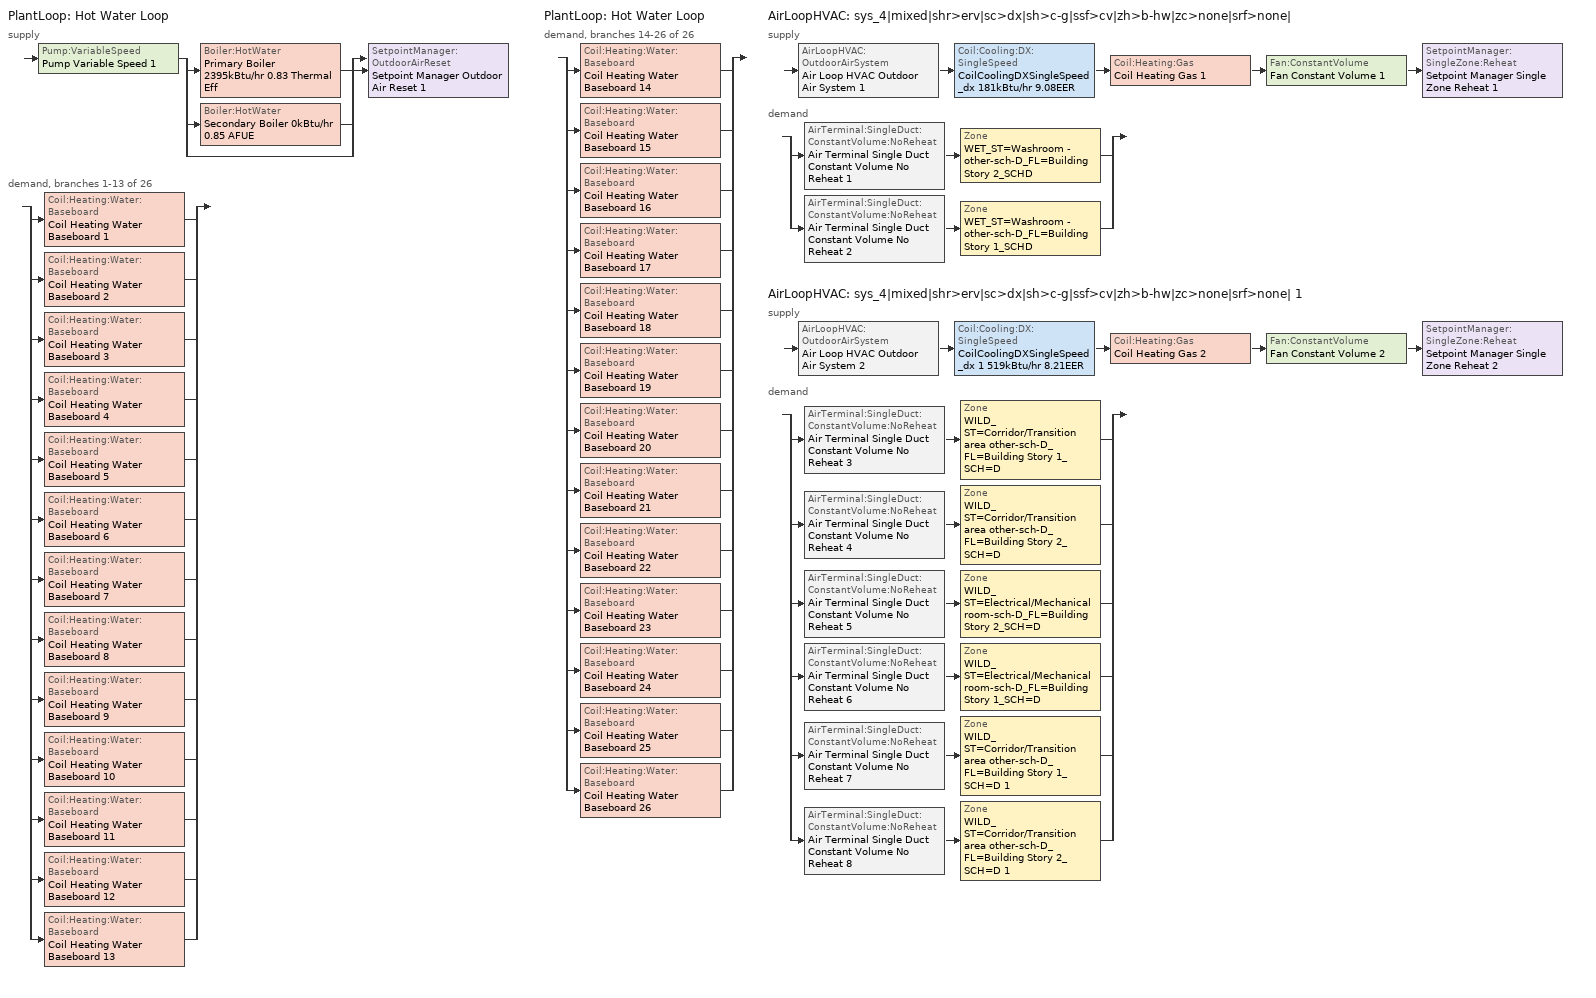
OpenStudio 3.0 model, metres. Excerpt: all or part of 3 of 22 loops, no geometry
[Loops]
PlantLoop 'Hot Water Loop'
 supply: Pump:VariableSpeed 'Pump Variable Speed 1' > split
  | Boiler:HotWater 'Primary Boiler 2395kBtu/hr 0.83 Thermal Eff'
  | Boiler:HotWater 'Secondary Boiler 0kBtu/hr 0.85 AFUE'
  | bypass
  join > SetpointManager:OutdoorAirReset 'Setpoint Manager Outdoor Air Reset 1'
 demand, branches 1-13 of 26: split
  | Coil:Heating:Water:Baseboard 'Coil Heating Water Baseboard 1'
  | Coil:Heating:Water:Baseboard 'Coil Heating Water Baseboard 2'
  | Coil:Heating:Water:Baseboard 'Coil Heating Water Baseboard 3'
  | Coil:Heating:Water:Baseboard 'Coil Heating Water Baseboard 4'
  | Coil:Heating:Water:Baseboard 'Coil Heating Water Baseboard 5'
  | Coil:Heating:Water:Baseboard 'Coil Heating Water Baseboard 6'
  | Coil:Heating:Water:Baseboard 'Coil Heating Water Baseboard 7'
  | Coil:Heating:Water:Baseboard 'Coil Heating Water Baseboard 8'
  | Coil:Heating:Water:Baseboard 'Coil Heating Water Baseboard 9'
  | Coil:Heating:Water:Baseboard 'Coil Heating Water Baseboard 10'
  | Coil:Heating:Water:Baseboard 'Coil Heating Water Baseboard 11'
  | Coil:Heating:Water:Baseboard 'Coil Heating Water Baseboard 12'
  | Coil:Heating:Water:Baseboard 'Coil Heating Water Baseboard 13'
PlantLoop 'Hot Water Loop'
 demand, branches 14-26 of 26: split
  | Coil:Heating:Water:Baseboard 'Coil Heating Water Baseboard 14'
  | Coil:Heating:Water:Baseboard 'Coil Heating Water Baseboard 15'
  | Coil:Heating:Water:Baseboard 'Coil Heating Water Baseboard 16'
  | Coil:Heating:Water:Baseboard 'Coil Heating Water Baseboard 17'
  | Coil:Heating:Water:Baseboard 'Coil Heating Water Baseboard 18'
  | Coil:Heating:Water:Baseboard 'Coil Heating Water Baseboard 19'
  | Coil:Heating:Water:Baseboard 'Coil Heating Water Baseboard 20'
  | Coil:Heating:Water:Baseboard 'Coil Heating Water Baseboard 21'
  | Coil:Heating:Water:Baseboard 'Coil Heating Water Baseboard 22'
  | Coil:Heating:Water:Baseboard 'Coil Heating Water Baseboard 23'
  | Coil:Heating:Water:Baseboard 'Coil Heating Water Baseboard 24'
  | Coil:Heating:Water:Baseboard 'Coil Heating Water Baseboard 25'
  | Coil:Heating:Water:Baseboard 'Coil Heating Water Baseboard 26'
AirLoopHVAC 'sys_4|mixed|shr>erv|sc>dx|sh>c-g|ssf>cv|zh>b-hw|zc>none|srf>none|'
 supply: AirLoopHVAC:OutdoorAirSystem 'Air Loop HVAC Outdoor Air System 1' > Coil:Cooling:DX:SingleSpeed 'CoilCoolingDXSingleSpeed_dx 181kBtu/hr 9.08EER' > Coil:Heating:Gas 'Coil Heating Gas 1' > Fan:ConstantVolume 'Fan Constant Volume 1' > SetpointManager:SingleZone:Reheat 'Setpoint Manager Single Zone Reheat 1'
 demand: split
  | AirTerminal:SingleDuct:ConstantVolume:NoReheat 'Air Terminal Single Duct Constant Volume No Reheat 1' > Zone 'WET_ST=Washroom - other-sch-D_FL=Building Story 2_SCHD'
  | AirTerminal:SingleDuct:ConstantVolume:NoReheat 'Air Terminal Single Duct Constant Volume No Reheat 2' > Zone 'WET_ST=Washroom - other-sch-D_FL=Building Story 1_SCHD'
AirLoopHVAC 'sys_4|mixed|shr>erv|sc>dx|sh>c-g|ssf>cv|zh>b-hw|zc>none|srf>none| 1'
 supply: AirLoopHVAC:OutdoorAirSystem 'Air Loop HVAC Outdoor Air System 2' > Coil:Cooling:DX:SingleSpeed 'CoilCoolingDXSingleSpeed_dx 1 519kBtu/hr 8.21EER' > Coil:Heating:Gas 'Coil Heating Gas 2' > Fan:ConstantVolume 'Fan Constant Volume 2' > SetpointManager:SingleZone:Reheat 'Setpoint Manager Single Zone Reheat 2'
 demand: split
  | AirTerminal:SingleDuct:ConstantVolume:NoReheat 'Air Terminal Single Duct Constant Volume No Reheat 3' > Zone 'WILD_ST=Corridor/Transition area other-sch-D_FL=Building Story 1_SCH=D'
  | AirTerminal:SingleDuct:ConstantVolume:NoReheat 'Air Terminal Single Duct Constant Volume No Reheat 4' > Zone 'WILD_ST=Corridor/Transition area other-sch-D_FL=Building Story 2_SCH=D'
  | AirTerminal:SingleDuct:ConstantVolume:NoReheat 'Air Terminal Single Duct Constant Volume No Reheat 5' > Zone 'WILD_ST=Electrical/Mechanical room-sch-D_FL=Building Story 2_SCH=D'
  | AirTerminal:SingleDuct:ConstantVolume:NoReheat 'Air Terminal Single Duct Constant Volume No Reheat 6' > Zone 'WILD_ST=Electrical/Mechanical room-sch-D_FL=Building Story 1_SCH=D'
  | AirTerminal:SingleDuct:ConstantVolume:NoReheat 'Air Terminal Single Duct Constant Volume No Reheat 7' > Zone 'WILD_ST=Corridor/Transition area other-sch-D_FL=Building Story 1_SCH=D 1'
  | AirTerminal:SingleDuct:ConstantVolume:NoReheat 'Air Terminal Single Duct Constant Volume No Reheat 8' > Zone 'WILD_ST=Corridor/Transition area other-sch-D_FL=Building Story 2_SCH=D 1'
[Sizing:Zone] Zone Cooling Design Supply Air Temperature Input Method=SupplyAirTemperature; Zone Cooling Design Supply Air Temperature {C}=13; Zone Cooling Design Supply Air Temperature Difference {deltaC}=11.11; Zone Heating Design Supply Air Temperature Input Method=SupplyAirTemperature; Zone Heating Design Supply Air Temperature {C}=43; Zone Heating Design Supply Air Temperature Difference {deltaC}=11.11; Zone Cooling Design Supply Air Humidity Ratio {kg-H2O/kg-air}=0.0085; Zone Heating Design Supply Air Humidity Ratio {kg-H2O/kg-air}=0.008; Zone Heating Sizing Factor=1.3; Zone Cooling Sizing Factor=1.1; Cooling Design Air Flow Method=DesignDay; Heating Design Air Flow Method=DesignDay; Account for Dedicated Outdoor Air System=No; Dedicated Outdoor Air System Control Strategy=NeutralSupplyAir; Dedicated Outdoor Air Low Setpoint Temperature for Design {C}=autosize; Dedicated Outdoor Air High Setpoint Temperature for Design {C}=autosize
WET_ST=Washroom - other-sch-D_FL=Building Story 2_SCHD; WET_ST=Washroom - other-sch-D_FL=Building Story 1_SCHD; WILD_ST=Corridor/Transition area other-sch-D_FL=Building Story 1_SCH=D; WILD_ST=Corridor/Transition area other-sch-D_FL=Building Story 2_SCH=D; WILD_ST=Electrical/Mechanical room-sch-D_FL=Building Story 2_SCH=D; WILD_ST=Electrical/Mechanical room-sch-D_FL=Building Story 1_SCH=D; WILD_ST=Corridor/Transition area other-sch-D_FL=Building Story 1_SCH=D 1; WILD_ST=Corridor/Transition area other-sch-D_FL=Building Story 2_SCH=D 1
[Zone equipment]
WET_ST=Washroom - other-sch-D_FL=Building Story 2_SCHD: Air Terminal Single Duct Constant Volume No Reheat 1, Zone HVAC Baseboard Convective Water 1
WET_ST=Washroom - other-sch-D_FL=Building Story 1_SCHD: Air Terminal Single Duct Constant Volume No Reheat 2, Zone HVAC Baseboard Convective Water 2
WILD_ST=Corridor/Transition area other-sch-D_FL=Building Story 1_SCH=D: Air Terminal Single Duct Constant Volume No Reheat 3, Zone HVAC Baseboard Convective Water 3
WILD_ST=Corridor/Transition area other-sch-D_FL=Building Story 2_SCH=D: Air Terminal Single Duct Constant Volume No Reheat 4, Zone HVAC Baseboard Convective Water 4
WILD_ST=Electrical/Mechanical room-sch-D_FL=Building Story 2_SCH=D: Air Terminal Single Duct Constant Volume No Reheat 5, Zone HVAC Baseboard Convective Water 5
WILD_ST=Electrical/Mechanical room-sch-D_FL=Building Story 1_SCH=D: Air Terminal Single Duct Constant Volume No Reheat 6, Zone HVAC Baseboard Convective Water 6
WILD_ST=Corridor/Transition area other-sch-D_FL=Building Story 1_SCH=D 1: Air Terminal Single Duct Constant Volume No Reheat 7, Zone HVAC Baseboard Convective Water 7
WILD_ST=Corridor/Transition area other-sch-D_FL=Building Story 2_SCH=D 1: Air Terminal Single Duct Constant Volume No Reheat 8, Zone HVAC Baseboard Convective Water 8
[PlantLoop]
Hot Water Loop: Fluid Type=Water; Glycol Concentration=0; Plant Loop Volume {m3}=Autocalculate; Load Distribution Scheme=Optimal
[Sizing:Plant]
Hot Water Loop: Loop Type=Heating; Design Loop Exit Temperature {C}=82; Loop Design Temperature Difference {deltaC}=16; Sizing Option=NonCoincident; Zone Timesteps in Averaging Window=1; Coincident Sizing Factor Mode=None
[Pump:VariableSpeed]
Pump Variable Speed 1: Motor Efficiency=0.895; Pump Control Type=Intermittent; Skin Loss Radiative Fraction=0.5; Design Power Sizing Method=PowerPerFlowPerPressure; Design Electric Power per Unit Flow Rate {W/(m3/s)}=348701.1; Design Shaft Power per Unit Flow Rate per Unit Head {W-s/m3-Pa}=1.50185; Design Minimum Flow Rate Fraction=0
[Boiler:HotWater] Fuel Type=NaturalGas; Normalized Boiler Efficiency Curve=BOILER-EFFFPLR-NECB2011; Water Outlet Upper Temperature Limit {C}=99; Parasitic Electric Load {W}=0; Sizing Factor=1
Name | Nominal Capacity {W} | Nominal Thermal Efficiency | Minimum Part Load Ratio | Boiler Flow Mode
Primary Boiler 2395kBtu/hr 0.83 Thermal Eff | 701887 | 0.83 | 0.25 | LeavingSetpointModulated
Secondary Boiler 0kBtu/hr 0.85 AFUE | 0.001 | 0.85 |  | ConstantFlow
[SetpointManager:OutdoorAirReset]
Setpoint Manager Outdoor Air Reset 1: Control Variable=Temperature; Setpoint at Outdoor Low Temperature {C}=82; Outdoor Low Temperature {C}=-16; Setpoint at Outdoor High Temperature {C}=60; Outdoor High Temperature {C}=0
[AirLoopHVAC] Design Supply Air Flow Rate {m3/s}=AutoSize
Name | Availability Schedule
sys_4|mixed|shr>erv|sc>dx|sh>c-g|ssf>cv|zh>b-hw|zc>none|srf>none| | sys_4|mixed|shr>none|sc>dx|sh>c-g|ssf>cv|zh>b-hw|zc>none|srf>none| Occ Sch
sys_4|mixed|shr>erv|sc>dx|sh>c-g|ssf>cv|zh>b-hw|zc>none|srf>none| 1 | sys_4|mixed|shr>none|sc>dx|sh>c-g|ssf>cv|zh>b-hw|zc>none|srf>none| 1 Occ Sch
[Sizing:System] Type of Load to Size On=Sensible; Design Outdoor Air Flow Rate {m3/s}=Autosize; Central Heating Maximum System Air Flow Ratio=1; Preheat Design Temperature {C}=7; Preheat Design Humidity Ratio {kg-H2O/kg-Air}=0.008; Precool Design Temperature {C}=13; Precool Design Humidity Ratio {kg-H2O/kg-Air}=0.008; Central Cooling Design Supply Air Temperature {C}=13; Central Heating Design Supply Air Temperature {C}=43; Sizing Option=NonCoincident; 100% Outdoor Air in Cooling=No; 100% Outdoor Air in Heating=No; Central Cooling Design Supply Air Humidity Ratio {kg-H2O/kg-Air}=0.0085; Central Heating Design Supply Air Humidity Ratio {kg-H2O/kg-Air}=0.008; Cooling Design Air Flow Method=DesignDay; Cooling Design Air Flow Rate {m3/s}=0; Heating Design Air Flow Method=DesignDay; Heating Design Air Flow Rate {m3/s}=0; System Outdoor Air Method=ZoneSum; Zone Maximum Outdoor Air Fraction=1; Cooling Supply Air Flow Rate Per Floor Area {m3/s-m2}=0.00996765; Cooling Fraction of Autosized Cooling Supply Air Flow Rate=1; Cooling Supply Air Flow Rate Per Unit Cooling Capacity {m3/s-W}=3.94755e-05; Heating Supply Air Flow Rate Per Floor Area {m3/s-m2}=0.00996765; Heating Fraction of Autosized Heating Supply Air Flow Rate=1; Heating Fraction of Autosized Cooling Supply Air Flow Rate=1; Heating Supply Air Flow Rate Per Unit Heating Capacity {m3/s-W}=3.15882e-05; Cooling Design Capacity Method=CoolingDesignCapacity; Cooling Design Capacity {W}=autosize; Cooling Design Capacity Per Floor Area {W/m2}=234.7; Fraction of Autosized Cooling Design Capacity=1; Heating Design Capacity Method=HeatingDesignCapacity; Heating Design Capacity {W}=autosize; Heating Design Capacity Per Floor Area {W/m2}=157; Fraction of Autosized Heating Design Capacity=1; Central Cooling Capacity Control Method=OnOff
sys_4|mixed|shr>erv|sc>dx|sh>c-g|ssf>cv|zh>b-hw|zc>none|srf>none|; sys_4|mixed|shr>erv|sc>dx|sh>c-g|ssf>cv|zh>b-hw|zc>none|srf>none| 1
[Fan:ConstantVolume] Availability Schedule=Always On Discrete; Fan Total Efficiency=0.39975; Pressure Rise {Pa}=640; Maximum Flow Rate {m3/s}=AutoSize; Motor Efficiency=0.615
Fan Constant Volume 1; Fan Constant Volume 2
[Coil:Heating:Gas] Availability Schedule=Always On Discrete; Gas Burner Efficiency=0.81; Nominal Capacity {W}=AutoSize; Parasitic Electric Load {W}=0; Part Load Fraction Correlation Curve=FURNACE-EFFPLR-NECB2011; Parasitic Gas Load {W}=0
Coil Heating Gas 1; Coil Heating Gas 2
[Coil:Cooling:DX:SingleSpeed] Availability Schedule=Always On Discrete; Rated Total Cooling Capacity {W}=autosize; Rated Sensible Heat Ratio=autosize; Rated Air Flow Rate {m3/s}=autosize; Rated Evaporator Fan Power Per Volume Flow Rate {W/(m3/s)}=773.3; Total Cooling Capacity Function of Temperature Curve=DXCOOL-NECB2011-REF-CAPFT; Total Cooling Capacity Function of Flow Fraction Curve=DXCOOL-NECB2011-REF-CAPFFLOW; Energy Input Ratio Function of Temperature Curve=DXCOOL-NECB2011-REF-COOLEIRFT; Energy Input Ratio Function of Flow Fraction Curve=DXCOOL-NECB2011-REF-COOLEIRFFLOW; Part Load Fraction Correlation Curve=DXCOOL-NECB2011-REF-COOLPLFFPLR; Minimum Outdoor Dry-Bulb Temperature for Compressor Operation {C}=-25; Condenser Type=AirCooled; Evaporative Condenser Effectiveness=0; Evaporative Condenser Air Flow Rate {m3/s}=Autosize; Evaporative Condenser Pump Rated Power Consumption {W}=Autosize; Crankcase Heater Capacity {W}=0; Maximum Outdoor Dry-Bulb Temperature for Crankcase Heater Operation {C}=0; Basin Heater Capacity {W/K}=0; Basin Heater Setpoint Temperature {C}=10
Name | Rated COP {W/W}
CoilCoolingDXSingleSpeed_dx 181kBtu/hr 9.08EER | 3.15956
CoilCoolingDXSingleSpeed_dx 1 519kBtu/hr 8.21EER | 2.8699
[Controller:OutdoorAir] Minimum Outdoor Air Flow Rate {m3/s}=autosize; Maximum Outdoor Air Flow Rate {m3/s}=Autosize; Economizer Control Type=DifferentialEnthalpy; Economizer Control Action Type=ModulateFlow; Lockout Type=NoLockout; Minimum Limit Type=FixedMinimum; High Humidity Control=No; Heat Recovery Bypass Control Type=BypassWhenOAFlowGreaterThanMinimum
Name | Minimum Outdoor Air Schedule | Controller Mechanical Ventilation
Controller Outdoor Air 1 | sys_4|mixed|shr>none|sc>dx|sh>c-g|ssf>cv|zh>b-hw|zc>none|srf>none| Occ Sch | Controller Mechanical Ventilation 1
Controller Outdoor Air 2 | sys_4|mixed|shr>none|sc>dx|sh>c-g|ssf>cv|zh>b-hw|zc>none|srf>none| 1 Occ Sch | Controller Mechanical Ventilation 2
[Controller:MechanicalVentilation] Availability Schedule=Always On Discrete; System Outdoor Air Method=ZoneSum
Controller Mechanical Ventilation 1; Controller Mechanical Ventilation 2
[AirLoopHVAC:OutdoorAirSystem]
Name | Controller
Air Loop HVAC Outdoor Air System 1 | Controller Outdoor Air 1
Air Loop HVAC Outdoor Air System 2 | Controller Outdoor Air 2
[SetpointManager:SingleZone:Reheat] Minimum Supply Air Temperature {C}=13; Maximum Supply Air Temperature {C}=43
Name | Control Zone
Setpoint Manager Single Zone Reheat 1 | WET_ST=Washroom - other-sch-D_FL=Building Story 2_SCHD
Setpoint Manager Single Zone Reheat 2 | WILD_ST=Corridor/Transition area other-sch-D_FL=Building Story 1_SCH=D
[AirTerminal:SingleDuct:ConstantVolume:NoReheat] Availability Schedule=Always On Discrete; Maximum Air Flow Rate {m3/s}=AutoSize
Air Terminal Single Duct Constant Volume No Reheat 1; Air Terminal Single Duct Constant Volume No Reheat 2; Air Terminal Single Duct Constant Volume No Reheat 3; Air Terminal Single Duct Constant Volume No Reheat 4; Air Terminal Single Duct Constant Volume No Reheat 5; Air Terminal Single Duct Constant Volume No Reheat 6; Air Terminal Single Duct Constant Volume No Reheat 7; Air Terminal Single Duct Constant Volume No Reheat 8
[Coil:Heating:Water:Baseboard] Heating Design Capacity Method=HeatingDesignCapacity; Heating Design Capacity {W}=autosize; Heating Design Capacity Per Floor Area {W/m2}=0; Fraction of Autosized Heating Design Capacity=0.8
Coil Heating Water Baseboard 1; Coil Heating Water Baseboard 2; Coil Heating Water Baseboard 3; Coil Heating Water Baseboard 4; Coil Heating Water Baseboard 5; Coil Heating Water Baseboard 6; Coil Heating Water Baseboard 7; Coil Heating Water Baseboard 8; Coil Heating Water Baseboard 9; Coil Heating Water Baseboard 10; Coil Heating Water Baseboard 11; Coil Heating Water Baseboard 12; Coil Heating Water Baseboard 13; Coil Heating Water Baseboard 14; Coil Heating Water Baseboard 15; Coil Heating Water Baseboard 16; Coil Heating Water Baseboard 17; Coil Heating Water Baseboard 18; Coil Heating Water Baseboard 19; Coil Heating Water Baseboard 20; Coil Heating Water Baseboard 21; Coil Heating Water Baseboard 22; Coil Heating Water Baseboard 23; Coil Heating Water Baseboard 24; Coil Heating Water Baseboard 25; Coil Heating Water Baseboard 26
[ZoneHVAC:Baseboard:Convective:Water] Availability Schedule=Always On Discrete
Name | Heating Coil
Zone HVAC Baseboard Convective Water 1 | Coil Heating Water Baseboard 1
Zone HVAC Baseboard Convective Water 2 | Coil Heating Water Baseboard 2
Zone HVAC Baseboard Convective Water 3 | Coil Heating Water Baseboard 3
Zone HVAC Baseboard Convective Water 4 | Coil Heating Water Baseboard 4
Zone HVAC Baseboard Convective Water 5 | Coil Heating Water Baseboard 5
Zone HVAC Baseboard Convective Water 6 | Coil Heating Water Baseboard 6
Zone HVAC Baseboard Convective Water 7 | Coil Heating Water Baseboard 7
Zone HVAC Baseboard Convective Water 8 | Coil Heating Water Baseboard 8
Zone HVAC Baseboard Convective Water 9 | Coil Heating Water Baseboard 9
Zone HVAC Baseboard Convective Water 10 | Coil Heating Water Baseboard 10
Zone HVAC Baseboard Convective Water 11 | Coil Heating Water Baseboard 11
Zone HVAC Baseboard Convective Water 12 | Coil Heating Water Baseboard 12
Zone HVAC Baseboard Convective Water 13 | Coil Heating Water Baseboard 13
Zone HVAC Baseboard Convective Water 14 | Coil Heating Water Baseboard 14
Zone HVAC Baseboard Convective Water 15 | Coil Heating Water Baseboard 15
Zone HVAC Baseboard Convective Water 16 | Coil Heating Water Baseboard 16
Zone HVAC Baseboard Convective Water 17 | Coil Heating Water Baseboard 17
Zone HVAC Baseboard Convective Water 18 | Coil Heating Water Baseboard 18
Zone HVAC Baseboard Convective Water 19 | Coil Heating Water Baseboard 19
Zone HVAC Baseboard Convective Water 20 | Coil Heating Water Baseboard 20
Zone HVAC Baseboard Convective Water 21 | Coil Heating Water Baseboard 21
Zone HVAC Baseboard Convective Water 22 | Coil Heating Water Baseboard 22
Zone HVAC Baseboard Convective Water 23 | Coil Heating Water Baseboard 23
Zone HVAC Baseboard Convective Water 24 | Coil Heating Water Baseboard 24
Zone HVAC Baseboard Convective Water 25 | Coil Heating Water Baseboard 25
Zone HVAC Baseboard Convective Water 26 | Coil Heating Water Baseboard 26
[SetpointManager:OutdoorAirPretreat] Minimum Setpoint Temperature {C}=-99; Maximum Setpoint Temperature {C}=99; Minimum Setpoint Humidity Ratio {kgWater/kgDryAir}=1e-05; Maximum Setpoint Humidity Ratio {kgWater/kgDryAir}=1
Setpoint Manager Outdoor Air Pretreat 1; Setpoint Manager Outdoor Air Pretreat 2; Setpoint Manager Outdoor Air Pretreat 3; Setpoint Manager Outdoor Air Pretreat 4; Setpoint Manager Outdoor Air Pretreat 5; Setpoint Manager Outdoor Air Pretreat 6; Setpoint Manager Outdoor Air Pretreat 7
[Schedule:Constant]
Always On Discrete: Value=1
[Schedule:Ruleset]
Name | Default Day Schedule | Summer Design Day Schedule | Winter Design Day Schedule
sys_4|mixed|shr>none|sc>dx|sh>c-g|ssf>cv|zh>b-hw|zc>none|srf>none| Occ Sch | sys_4|mixed|shr>none|sc>dx|sh>c-g|ssf>cv|zh>b-hw|zc>none|srf>none| Occ Sch Default | sys_4|mixed|shr>none|sc>dx|sh>c-g|ssf>cv|zh>b-hw|zc>none|srf>none| Occ Sch Summer Design Day | sys_4|mixed|shr>none|sc>dx|sh>c-g|ssf>cv|zh>b-hw|zc>none|srf>none| Occ Sch Winter Design Day
sys_4|mixed|shr>none|sc>dx|sh>c-g|ssf>cv|zh>b-hw|zc>none|srf>none| 1 Occ Sch | sys_4|mixed|shr>none|sc>dx|sh>c-g|ssf>cv|zh>b-hw|zc>none|srf>none| 1 Occ Sch Default | sys_4|mixed|shr>none|sc>dx|sh>c-g|ssf>cv|zh>b-hw|zc>none|srf>none| 1 Occ Sch Summer Design Day | sys_4|mixed|shr>none|sc>dx|sh>c-g|ssf>cv|zh>b-hw|zc>none|srf>none| 1 Occ Sch Winter Design Day
[Schedule:Day]
sys_4|mixed|shr>none|sc>dx|sh>c-g|ssf>cv|zh>b-hw|zc>none|srf>none| Occ Sch Default; sys_4|mixed|shr>none|sc>dx|sh>c-g|ssf>cv|zh>b-hw|zc>none|srf>none| 1 Occ Sch Default: 9, 0, 0, 18, 0, 1, 19, 0, 0, 22, 0, 1, 24, 0, 0
sys_4|mixed|shr>none|sc>dx|sh>c-g|ssf>cv|zh>b-hw|zc>none|srf>none| Occ Sch Winter Design Day; sys_4|mixed|shr>none|sc>dx|sh>c-g|ssf>cv|zh>b-hw|zc>none|srf>none| Occ Sch Summer Design Day; sys_4|mixed|shr>none|sc>dx|sh>c-g|ssf>cv|zh>b-hw|zc>none|srf>none| 1 Occ Sch Winter Design Day; sys_4|mixed|shr>none|sc>dx|sh>c-g|ssf>cv|zh>b-hw|zc>none|srf>none| 1 Occ Sch Summer Design Day: 24, 0, 1
sys_4|mixed|shr>none|sc>dx|sh>c-g|ssf>cv|zh>b-hw|zc>none|srf>none| Occ Sch Sunday; sys_4|mixed|shr>none|sc>dx|sh>c-g|ssf>cv|zh>b-hw|zc>none|srf>none| 1 Occ Sch Sunday: 24, 0, 0
[Schedule:Rule] Rule Order=0; Apply Sunday=Yes; Apply Saturday=Yes; Date Specification Type=DateRange; Start Month=1; Start Day=1; End Month=12; End Day=31
Name | Schedule Ruleset | Day Schedule
sys_4|mixed|shr>none|sc>dx|sh>c-g|ssf>cv|zh>b-hw|zc>none|srf>none| Occ Sch Sunday Rule | sys_4|mixed|shr>none|sc>dx|sh>c-g|ssf>cv|zh>b-hw|zc>none|srf>none| Occ Sch | sys_4|mixed|shr>none|sc>dx|sh>c-g|ssf>cv|zh>b-hw|zc>none|srf>none| Occ Sch Sunday
sys_4|mixed|shr>none|sc>dx|sh>c-g|ssf>cv|zh>b-hw|zc>none|srf>none| 1 Occ Sch Sunday Rule | sys_4|mixed|shr>none|sc>dx|sh>c-g|ssf>cv|zh>b-hw|zc>none|srf>none| 1 Occ Sch | sys_4|mixed|shr>none|sc>dx|sh>c-g|ssf>cv|zh>b-hw|zc>none|srf>none| 1 Occ Sch Sunday
[Curve:Biquadratic] Minimum Value of x=13; Maximum Value of x=24; Minimum Value of y=24; Maximum Value of y=46
Name | Coefficient1 Constant | Coefficient2 x | Coefficient3 x**2 | Coefficient4 y | Coefficient5 y**2 | Coefficient6 x*y
DXCOOL-NECB2011-REF-CAPFT | 0.867905 | 0.0142459 | 0.00055436 | -0.0075575 | 3.3e-05 | -0.0001918
DXCOOL-NECB2011-REF-COOLEIRFT | 0.114171 | 0.0281822 | -0.0004199 | 0.0214108 | 0.000161028 | -0.000679104
[Curve:Quadratic] Minimum Value of x=0.5; Maximum Value of x=1.5
Name | Coefficient1 Constant | Coefficient2 x | Coefficient3 x**2
DXCOOL-NECB2011-REF-CAPFFLOW | 0.8 | 0.2 | 0
DXCOOL-NECB2011-REF-COOLEIRFFLOW | 1.1552 | -0.1808 | 0.0256
[Curve:Cubic] Maximum Value of x=1
Name | Coefficient1 Constant | Coefficient2 x | Coefficient3 x**2 | Coefficient4 x**3 | Minimum Value of x
DXCOOL-NECB2011-REF-COOLPLFFPLR | 0.0277 | 4.9151 | -8.184 | 4.2702 | 0.7
BOILER-EFFFPLR-NECB2011 | 0.3831 | 2.0567 | -2.6469 | 1.2148 | 0
FURNACE-EFFPLR-NECB2011 | 0.722 | 0.8211 | -1.0396 | 0.5 | 0
